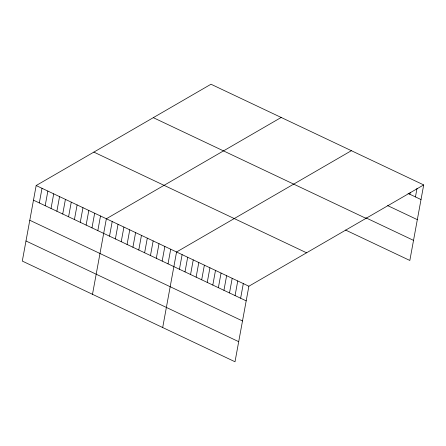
<?xml version="1.0" encoding="UTF-8"?>
<svg xmlns="http://www.w3.org/2000/svg" width="446" height="446" viewBox="0 0 446 446"><rect width="100%" height="100%" fill="white"/><g stroke="black" fill="none" stroke-linecap="round" stroke-linejoin="round"><path stroke-width="0.67" d="M36.165 185.536L22.3 261.077L235.009 361.767L248.874 286.226L423.7 184.923L210.991 84.233L36.165 185.536L248.874 286.226M39.326 202.936L42.013 188.301M45.18 205.701L47.861 191.072M51.028 208.472L53.715 193.843M56.876 211.242L59.563 196.608M62.724 214.008L65.411 199.379M68.578 216.778L71.26 202.15M74.426 219.549L77.113 204.915M80.274 222.314L82.962 207.685M86.123 225.085L88.81 210.456M91.976 227.856L94.658 213.227M97.825 230.621L100.512 215.992M92.495 294.304L106.36 218.763L281.186 117.46M109.521 236.163L112.208 221.534M115.375 238.933L118.056 224.299M121.223 241.699L123.91 227.07M127.071 244.469L129.758 229.841M132.919 247.24L135.606 232.606M138.773 250.005L141.454 235.376M144.621 252.776L147.308 238.147M150.469 255.547L153.156 240.912M156.317 258.312L159.005 243.683M162.171 261.083L164.853 246.454M168.019 263.854L170.707 249.225M162.69 327.531L176.555 251.99L351.381 150.692M179.431 269.256L182.119 254.627M184.995 271.887L187.682 257.258M190.559 274.524L193.241 259.89M196.123 277.156L198.805 262.527M201.687 279.787L204.368 265.158M207.245 282.424L209.932 267.79M212.809 285.055L215.496 270.427M218.373 287.687L221.06 273.058M223.937 290.324L226.624 275.695M229.5 292.955L232.188 278.326M235.064 295.592L237.751 280.958M240.628 298.223L243.31 283.595M409.891 194.289L410.253 192.293M415.449 196.92L417.038 188.279M423.7 184.923L409.835 260.464L345.55 230.036M408.034 193.413L421.013 199.557M387.658 205.612L417.328 219.655M365.926 217.832L413.526 240.366M153.296 117.66L366.01 218.356M93.855 152.103L306.569 252.798M33.478 200.165L246.192 300.855M29.793 220.263L242.501 320.958M25.991 240.974L238.699 341.669"/></g></svg>
